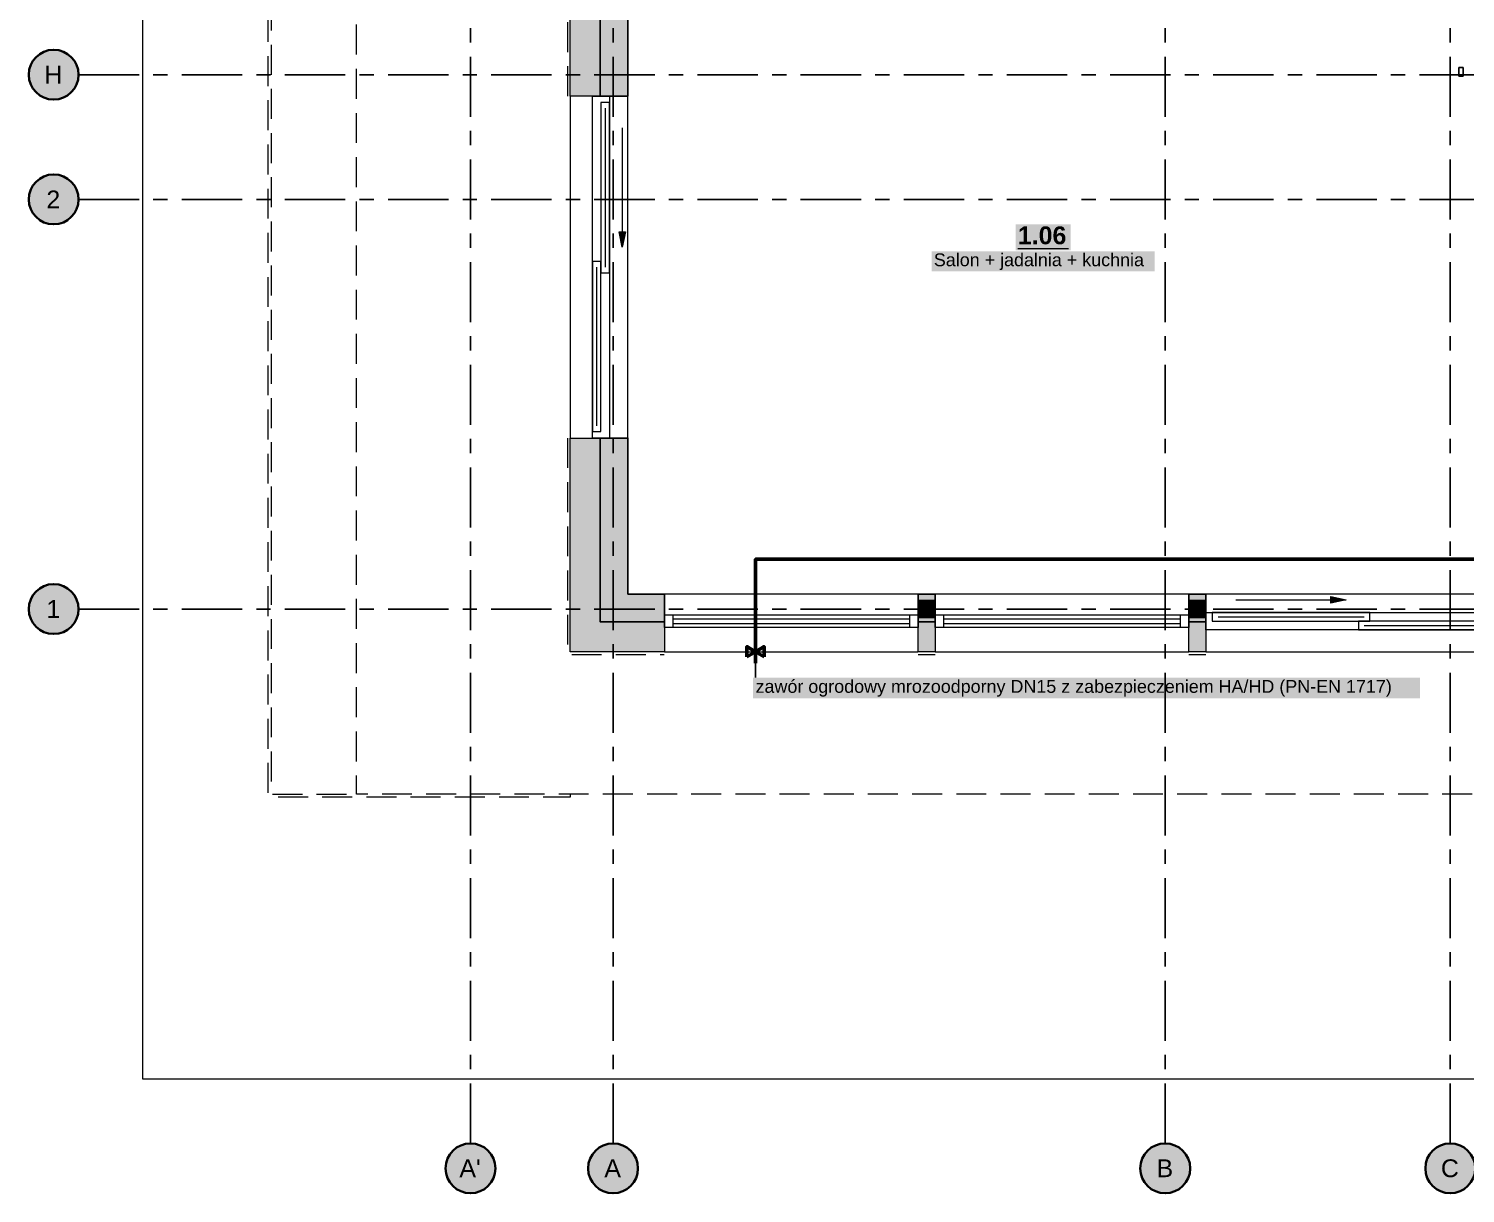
# Model space of a CAD drawing. Header units: metres. Extents: x -4.1 to 23.7, y -4.1 to 11.9.
# Drawn here: x -4.1 to 5.98, y -4.1 to 4.07 of the extents above; entities that cross this region are included whole.
import ezdxf

# ---------------------------------------------------------------- set-up
doc = ezdxf.new("R2010")
doc.units = ezdxf.units.M
doc.linetypes.add('KRESKOWA', pattern=[5.25, 4.2, -1.05])
doc.linetypes.add('PUNKTOWA', pattern=[10.5, 8.4, -1.05, 0, -1.05])
doc.layers.add('A-MASKA', color=7, linetype='Continuous', lineweight=18)
doc.layers.add('S-OPISY', color=2, linetype='Continuous', lineweight=25)
for name, color, linetype, lineweight, true_color in [('I-OSIE', 8, 'PUNKTOWA', 18, 0x7a7a7a), ('I-PODKLAD', 8, 'Continuous', 18, 0x9a9a9a), ('I-PODKLAD-SCIANY', 8, 'Continuous', 25, 0x6e6e6e), ('I-PODKLAD-WYPELN', 254, 'Continuous', 18, 0xe6e6e6), ('I-POMIESZCZENIA', 8, 'Continuous', 25, 0x4a4a4a), ('S-URZADZENIA', 2, 'Continuous', 35, 0x303030), ('S-WODA', 5, 'Continuous', 35, 0x0050c8)]:
    doc.layers.add(name, color=color, linetype=linetype, lineweight=lineweight, true_color=true_color)
doc.styles.add('PL_ARIAL', font='arial.ttf')
doc.styles.add('PL_ARIAL_B', font='arialbd.ttf')

msp = doc.modelspace()

# ---------------------------------------------------------------- hatches: boundary and pattern name
at = {"layer": 'A-MASKA', "true_color": 0xffffff}
for points in [[(2.826, 2.518), (3.21, 2.518), (3.21, 2.7), (2.826, 2.7)], [(2.236, 2.371), (3.8, 2.371), (3.8, 2.511), (2.236, 2.511)], [(0.983, -0.626), (5.663, -0.626), (5.663, -0.481), (0.983, -0.481)]]:
    msp.add_hatch(color=7, dxfattribs=at).paths.add_polyline_path(points)
at = {"layer": 'I-OSIE', "true_color": 0xffffff}
for points in [[(-3.75, 3.75), (-3.751, 3.773), (-3.756, 3.795), (-3.763, 3.817), (-3.773, 3.837), (-3.786, 3.857), (-3.801, 3.874), (-3.818, 3.889), (-3.837, 3.902), (-3.858, 3.912), (-3.88, 3.919), (-3.902, 3.924), (-3.925, 3.925), (-3.948, 3.924), (-3.97, 3.919), (-3.992, 3.912), (-4.013, 3.902), (-4.032, 3.889), (-4.049, 3.874), (-4.064, 3.857), (-4.077, 3.837), (-4.087, 3.817), (-4.094, 3.795), (-4.099, 3.773), (-4.1, 3.75), (-4.099, 3.727), (-4.094, 3.705), (-4.087, 3.683), (-4.077, 3.663), (-4.064, 3.643), (-4.049, 3.626), (-4.032, 3.611), (-4.013, 3.598), (-3.992, 3.588), (-3.97, 3.581), (-3.948, 3.576), (-3.925, 3.575), (-3.902, 3.576), (-3.88, 3.581), (-3.858, 3.588), (-3.837, 3.598), (-3.818, 3.611), (-3.801, 3.626), (-3.786, 3.643), (-3.773, 3.663), (-3.763, 3.683), (-3.756, 3.705), (-3.751, 3.727)], [(-3.75, 2.875), (-3.751, 2.898), (-3.756, 2.92), (-3.763, 2.942), (-3.773, 2.962), (-3.786, 2.982), (-3.801, 2.999), (-3.818, 3.014), (-3.837, 3.027), (-3.858, 3.037), (-3.88, 3.044), (-3.902, 3.049), (-3.925, 3.05), (-3.948, 3.049), (-3.97, 3.044), (-3.992, 3.037), (-4.013, 3.027), (-4.032, 3.014), (-4.049, 2.999), (-4.064, 2.982), (-4.077, 2.962), (-4.087, 2.942), (-4.094, 2.92), (-4.099, 2.898), (-4.1, 2.875), (-4.099, 2.852), (-4.094, 2.83), (-4.087, 2.808), (-4.077, 2.788), (-4.064, 2.768), (-4.049, 2.751), (-4.032, 2.736), (-4.013, 2.723), (-3.992, 2.713), (-3.97, 2.706), (-3.948, 2.701), (-3.925, 2.7), (-3.902, 2.701), (-3.88, 2.706), (-3.858, 2.713), (-3.837, 2.723), (-3.818, 2.736), (-3.801, 2.751), (-3.786, 2.768), (-3.773, 2.788), (-3.763, 2.808), (-3.756, 2.83), (-3.751, 2.852)], [(-3.75, 0), (-3.751, 0.023), (-3.756, 0.045), (-3.763, 0.067), (-3.773, 0.087), (-3.786, 0.107), (-3.801, 0.124), (-3.818, 0.139), (-3.837, 0.152), (-3.858, 0.162), (-3.88, 0.169), (-3.902, 0.174), (-3.925, 0.175), (-3.948, 0.174), (-3.97, 0.169), (-3.992, 0.162), (-4.013, 0.152), (-4.032, 0.139), (-4.049, 0.124), (-4.064, 0.107), (-4.077, 0.087), (-4.087, 0.067), (-4.094, 0.045), (-4.099, 0.023), (-4.1, 0), (-4.099, -0.023), (-4.094, -0.045), (-4.087, -0.067), (-4.077, -0.088), (-4.064, -0.107), (-4.049, -0.124), (-4.032, -0.139), (-4.013, -0.152), (-3.992, -0.162), (-3.97, -0.169), (-3.948, -0.174), (-3.925, -0.175), (-3.902, -0.174), (-3.88, -0.169), (-3.858, -0.162), (-3.837, -0.152), (-3.818, -0.139), (-3.801, -0.124), (-3.786, -0.107), (-3.773, -0.088), (-3.763, -0.067), (-3.756, -0.045), (-3.751, -0.023)], [(-0.825, -3.925), (-0.826, -3.902), (-0.831, -3.88), (-0.838, -3.858), (-0.848, -3.837), (-0.861, -3.818), (-0.876, -3.801), (-0.893, -3.786), (-0.913, -3.773), (-0.933, -3.763), (-0.955, -3.756), (-0.977, -3.751), (-1, -3.75), (-1.023, -3.751), (-1.045, -3.756), (-1.067, -3.763), (-1.088, -3.773), (-1.107, -3.786), (-1.124, -3.801), (-1.139, -3.818), (-1.152, -3.837), (-1.162, -3.858), (-1.169, -3.88), (-1.174, -3.902), (-1.175, -3.925), (-1.174, -3.948), (-1.169, -3.97), (-1.162, -3.992), (-1.152, -4.013), (-1.139, -4.032), (-1.124, -4.049), (-1.107, -4.064), (-1.088, -4.077), (-1.067, -4.087), (-1.045, -4.094), (-1.023, -4.099), (-1, -4.1), (-0.977, -4.099), (-0.955, -4.094), (-0.933, -4.087), (-0.913, -4.077), (-0.893, -4.064), (-0.876, -4.049), (-0.861, -4.032), (-0.848, -4.013), (-0.838, -3.992), (-0.831, -3.97), (-0.826, -3.948)], [(0.175, -3.925), (0.174, -3.902), (0.169, -3.88), (0.162, -3.858), (0.152, -3.837), (0.139, -3.818), (0.124, -3.801), (0.107, -3.786), (0.087, -3.773), (0.067, -3.763), (0.045, -3.756), (0.023, -3.751), (0, -3.75), (-0.023, -3.751), (-0.045, -3.756), (-0.067, -3.763), (-0.088, -3.773), (-0.107, -3.786), (-0.124, -3.801), (-0.139, -3.818), (-0.152, -3.837), (-0.162, -3.858), (-0.169, -3.88), (-0.174, -3.902), (-0.175, -3.925), (-0.174, -3.948), (-0.169, -3.97), (-0.162, -3.992), (-0.152, -4.013), (-0.139, -4.032), (-0.124, -4.049), (-0.107, -4.064), (-0.088, -4.077), (-0.067, -4.087), (-0.045, -4.094), (-0.023, -4.099), (0, -4.1), (0.023, -4.099), (0.045, -4.094), (0.067, -4.087), (0.087, -4.077), (0.107, -4.064), (0.124, -4.049), (0.139, -4.032), (0.152, -4.013), (0.162, -3.992), (0.169, -3.97), (0.174, -3.948)], [(4.05, -3.925), (4.049, -3.902), (4.044, -3.88), (4.037, -3.858), (4.027, -3.837), (4.014, -3.818), (3.999, -3.801), (3.982, -3.786), (3.962, -3.773), (3.942, -3.763), (3.92, -3.756), (3.898, -3.751), (3.875, -3.75), (3.852, -3.751), (3.83, -3.756), (3.808, -3.763), (3.788, -3.773), (3.768, -3.786), (3.751, -3.801), (3.736, -3.818), (3.723, -3.837), (3.713, -3.858), (3.706, -3.88), (3.701, -3.902), (3.7, -3.925), (3.701, -3.948), (3.706, -3.97), (3.713, -3.992), (3.723, -4.013), (3.736, -4.032), (3.751, -4.049), (3.768, -4.064), (3.788, -4.077), (3.808, -4.087), (3.83, -4.094), (3.852, -4.099), (3.875, -4.1), (3.898, -4.099), (3.92, -4.094), (3.942, -4.087), (3.962, -4.077), (3.982, -4.064), (3.999, -4.049), (4.014, -4.032), (4.027, -4.013), (4.037, -3.992), (4.044, -3.97), (4.049, -3.948)], [(6.05, -3.925), (6.049, -3.902), (6.044, -3.88), (6.037, -3.858), (6.027, -3.837), (6.014, -3.818), (5.999, -3.801), (5.982, -3.786), (5.962, -3.773), (5.942, -3.763), (5.92, -3.756), (5.898, -3.751), (5.875, -3.75), (5.852, -3.751), (5.83, -3.756), (5.808, -3.763), (5.787, -3.773), (5.768, -3.786), (5.751, -3.801), (5.736, -3.818), (5.723, -3.837), (5.713, -3.858), (5.706, -3.88), (5.701, -3.902), (5.7, -3.925), (5.701, -3.948), (5.706, -3.97), (5.713, -3.992), (5.723, -4.013), (5.736, -4.032), (5.751, -4.049), (5.768, -4.064), (5.787, -4.077), (5.808, -4.087), (5.83, -4.094), (5.852, -4.099), (5.875, -4.1), (5.898, -4.099), (5.92, -4.094), (5.942, -4.087), (5.962, -4.077), (5.982, -4.064), (5.999, -4.049), (6.014, -4.032), (6.027, -4.013), (6.037, -3.992), (6.044, -3.97), (6.049, -3.948)]]:
    msp.add_hatch(color=7, dxfattribs=at).paths.add_polyline_path(points)
at = {"layer": 'I-PODKLAD-WYPELN', "true_color": 0xe4e4e4}
for points in [[(3.77, 5.23), (3.77, 5.33), (3.965, 5.33), (3.98, 5.33), (3.98, 5.23), (4.2, 5.23), (4.2, 5.23), (4.2, 5.23), (4.2, 5.23), (4.2, 5.23), (4.2, 5.035), (4.2, 5.035), (4.2, 5.035), (4.2, 5.02), (4.2, 5.02), (4.2, 5.02), (0.105, 5.02), (0.105, 5.02), (0.105, 5.02), (0.105, 3.6), (0.105, 3.6), (0.105, 3.6), (-0.09, 3.6), (-0.09, 3.6), (-0.09, 3.6), (-0.09, 3.6), (-0.09, 3.6), (-0.3, 3.6), (-0.3, 3.6), (-0.3, 3.6), (-0.3, 5.8), (-0.3, 5.8), (-0.3, 5.8), (-0.09, 5.8), (-0.09, 5.8), (-0.09, 5.8), (-0.09, 5.8), (-0.09, 5.8), (0.105, 5.8), (0.105, 5.8), (0.105, 5.8), (0.105, 5.23), (0.105, 5.23), (0.105, 5.23), (0.105, 5.23), (0.105, 5.23)], [(2.14, -0.3), (2.14, -0.3), (2.14, -0.09), (2.14, -0.09), (2.14, -0.09), (2.14, -0.09), (2.14, -0.09), (2.14, -0.06), (2.14, -0.06), (2.14, -0.06), (2.14, -0.06), (2.14, 0.06), (2.14, 0.06), (2.14, 0.06), (2.14, 0.06), (2.14, 0.105), (2.14, 0.105), (2.14, 0.105), (2.26, 0.105), (2.26, 0.105), (2.26, 0.105), (2.26, 0.06), (2.26, 0.06), (2.26, 0.06), (2.26, 0.06), (2.26, -0.06), (2.26, -0.06), (2.26, -0.06), (2.26, -0.06), (2.26, -0.09), (2.26, -0.09), (2.26, -0.09), (2.26, -0.09), (2.26, -0.09), (2.26, -0.3), (2.26, -0.3), (2.26, -0.3), (2.14, -0.3)], [(4.04, -0.3), (4.04, -0.09), (4.04, -0.09), (4.04, -0.09), (4.04, -0.09), (4.04, -0.09), (4.04, -0.06), (4.04, -0.06), (4.04, -0.06), (4.04, -0.06), (4.04, 0.06), (4.04, 0.06), (4.04, 0.06), (4.04, 0.06), (4.04, 0.105), (4.04, 0.105), (4.04, 0.105), (4.16, 0.105), (4.16, 0.105), (4.16, 0.105), (4.16, 0.06), (4.16, 0.06), (4.16, 0.06), (4.16, 0.06), (4.16, -0.06), (4.16, -0.06), (4.16, -0.06), (4.16, -0.06), (4.16, -0.09), (4.16, -0.09), (4.16, -0.09), (4.16, -0.09), (4.16, -0.09), (4.16, -0.3), (4.16, -0.3), (4.16, -0.3), (4.04, -0.3), (4.04, -0.3)]]:
    msp.add_hatch(color=7, dxfattribs=at).paths.add_polyline_path(points)
at = {"layer": 'I-PODKLAD-WYPELN', "true_color": 0xcfcfcf}
for points in [[(0.065, 2.539), (0.042, 2.647), (0.088, 2.647)], [(2.26, -0.06), (2.14, -0.06), (2.14, 0.06), (2.26, 0.06)], [(4.04, -0.06), (4.04, 0.06), (4.16, 0.06), (4.16, -0.06)], [(5.144, 0.065), (5.037, 0.042), (5.037, 0.088)]]:
    msp.add_hatch(color=7, dxfattribs=at).paths.add_polyline_path(points)
at = {"layer": 'I-PODKLAD-WYPELN', "true_color": 0xe4e4e4}
h = msp.add_hatch(color=7, dxfattribs=at)
h.paths.add_polyline_path([(0.36, -0.09), (0.36, -0.09), (0.36, -0.09), (0.36, -0.09), (0.36, -0.3), (0.36, -0.3), (0.36, -0.3), (-0.3, -0.3), (-0.3, -0.3), (-0.3, -0.3), (-0.3, -0.3), (-0.3, -0.3), (-0.3, 1.2), (-0.3, 1.2), (-0.3, 1.2), (-0.09, 1.2), (-0.09, 1.2), (-0.09, 1.2), (-0.09, 1.2), (-0.09, 1.2), (0.105, 1.2), (0.105, 1.2), (0.105, 1.2), (0.105, 0.105), (0.105, 0.105), (0.105, 0.105), (0.105, 0.105), (0.105, 0.105), (0.36, 0.105), (0.36, 0.105), (0.36, 0.105), (0.36, -0.09)])
h.paths.add_polyline_path([(-0.09, -0.09), (-0.09, -0.09), (-0.09, -0.09), (-0.09, -0.09), (-0.09, -0.09), (-0.09, -0.09)], flags=0)
h.paths.add_polyline_path([(-0.09, 0.09), (-0.09, 0.09), (-0.09, 0.09), (-0.09, 0.09), (-0.09, 0.09)], flags=0)
at = {"layer": 'S-OPISY', "true_color": 0x000000}
msp.add_hatch(color=7, dxfattribs=at).paths.add_polyline_path([(1.018, -0.3), (1.017, -0.295), (1.015, -0.291), (1.012, -0.288), (1.009, -0.285), (1.005, -0.283), (1, -0.282), (0.995, -0.283), (0.991, -0.285), (0.988, -0.288), (0.985, -0.291), (0.983, -0.295), (0.983, -0.3), (0.983, -0.305), (0.985, -0.309), (0.988, -0.312), (0.991, -0.315), (0.995, -0.317), (1, -0.318), (1.005, -0.317), (1.009, -0.315), (1.012, -0.312), (1.015, -0.309), (1.017, -0.305)])

# ---------------------------------------------------------------- linework, layer by layer
at = {"layer": 'I-OSIE', "linetype": 'PUNKTOWA', "lineweight": 25, "ltscale": 0.050061, "flags": 128}
for points in [[(-1, -3.75), (-1, 11.914)], [(0, -3.75), (0, 11.914)], [(3.875, -3.75), (3.875, 11.914)], [(5.875, -3.75), (5.875, 11.914)]]:
    msp.add_lwpolyline(points, dxfattribs=at)
at = {"layer": 'I-OSIE', "linetype": 'PUNKTOWA', "lineweight": 25, "ltscale": 0.050447, "flags": 128}
for points in [[(-3.75, 3.75), (23.688, 3.75)], [(-3.75, 2.875), (23.688, 2.875)], [(-3.75, 0), (23.688, 0)]]:
    msp.add_lwpolyline(points, dxfattribs=at)
at = {"layer": 'I-OSIE', "linetype": 'Continuous', "lineweight": 35, "ltscale": 0.05}
for centre in [(-3.925, 3.75), (-3.925, 2.875), (-3.925, 0), (-1, -3.925), (0, -3.925), (3.875, -3.925), (5.875, -3.925)]:
    msp.add_circle(centre, 0.175, dxfattribs=at)
at = {"layer": 'I-PODKLAD', "linetype": 'KRESKOWA', "lineweight": 13, "ltscale": 0.05, "flags": 128}
for points in [[(-0.3, -1.3), (-0.3, -1.32), (-2.42, -1.32), (-2.42, 5.445), (-0.32, 5.445), (-0.32, 5.425), (-2.4, 5.425), (-2.4, -1.3), (-1.8, -1.3)], [(13.251, -0.32), (13.8, -0.32), (13.8, -1.3), (-1.8, -1.3), (-1.8, 5.125), (-0.32, 5.125), (-0.32, 3.6)], [(-0.32, 1.2), (-0.32, -0.32), (0.359, -0.32)], [(2.14, -0.32), (2.26, -0.32)], [(4.04, -0.32), (4.16, -0.32)]]:
    msp.add_lwpolyline(points, dxfattribs=at)
at = {"layer": 'I-PODKLAD', "lineweight": 13, "ltscale": 0.05}
for points in [[(12.3, -0.3), (12.3, -3.3), (-3.3, -3.3), (-3.3, 5.125), (-0.3, 5.125)], [(-0.3, 3.599), (-0.3, 1.2)], [(0.105, 1.2), (0.105, 3.599)], [(2.139, 0.105), (0.36, 0.105)], [(4.04, 0.105), (2.26, 0.105)], [(6.38, 0.105), (4.16, 0.105)], [(0.36, -0.3), (2.139, -0.3)], [(2.26, -0.3), (4.04, -0.3)], [(4.16, -0.3), (6.38, -0.3)]]:
    msp.add_lwpolyline(points, dxfattribs=at)
at = {"layer": 'I-PODKLAD', "lineweight": 18, "ltscale": 0.05}
for points in [[(-0.025, 3.6), (-0.025, 1.2), (-0.145, 1.2), (-0.145, 3.6)], [(-0.085, 3.555), (-0.085, 2.36), (-0.025, 2.36), (-0.025, 3.555)], [(0.065, 2.539), (0.042, 2.647), (0.088, 2.647)], [(-0.145, 2.44), (-0.145, 1.245), (-0.085, 1.245), (-0.085, 2.44)], [(5.144, 0.065), (5.037, 0.042), (5.037, 0.088)], [(0.36, -0.04), (2.14, -0.04), (2.14, -0.13), (0.36, -0.13)], [(2.26, -0.04), (4.04, -0.04), (4.04, -0.13), (2.26, -0.13)], [(4.16, -0.025), (6.38, -0.025), (6.38, -0.145), (4.16, -0.145)], [(4.205, -0.085), (5.31, -0.085), (5.31, -0.025), (4.205, -0.025)], [(5.23, -0.145), (6.335, -0.145), (6.335, -0.085), (5.23, -0.085)]]:
    msp.add_lwpolyline(points, close=True, dxfattribs=at)
for points in [[(-0.055, 3.515), (-0.055, 2.4)], [(0.065, 3.376), (0.065, 2.539)], [(-0.115, 2.4), (-0.115, 1.285)], [(4.371, 0.065), (5.144, 0.065)], [(0.42, -0.04), (0.42, -0.13)], [(0.42, -0.069), (2.08, -0.069)], [(2.08, -0.04), (2.08, -0.13)], [(2.32, -0.04), (2.32, -0.13)], [(2.32, -0.069), (3.98, -0.069)], [(3.98, -0.04), (3.98, -0.13)], [(4.245, -0.055), (5.27, -0.055)], [(0.42, -0.101), (2.08, -0.101)], [(2.32, -0.101), (3.98, -0.101)], [(5.27, -0.115), (6.295, -0.115)]]:
    msp.add_lwpolyline(points, dxfattribs=at)
at = {"layer": 'I-PODKLAD-SCIANY', "lineweight": 13, "ltscale": 0.05}
for points in [[(-0.3, 5.8), (-0.3, 5.8), (-0.09, 5.8), (-0.09, 5.8), (-0.09, 5.8), (-0.09, 3.6), (-0.09, 3.6), (-0.09, 3.6), (-0.09, 3.6), (-0.3, 3.6), (-0.3, 3.6), (-0.3, 3.6), (-0.3, 3.6), (-0.3, 5.8)], [(-0.3, -0.3), (-0.3, 1.2), (-0.3, 1.2), (-0.3, 1.2), (-0.3, 1.2), (-0.09, 1.2), (-0.09, 1.2), (-0.09, 1.2), (-0.09, 1.2), (-0.09, -0.09), (-0.09, -0.09), (-0.09, -0.09), (-0.09, -0.09), (-0.09, -0.09), (-0.09, -0.09), (-0.09, -0.09), (-0.09, -0.09), (-0.09, -0.09), (-0.09, -0.09), (-0.09, -0.09), (-0.09, -0.09), (-0.09, -0.09), (-0.09, -0.09), (-0.09, -0.09), (-0.09, -0.09), (-0.09, -0.09), (0.36, -0.09), (0.36, -0.09), (0.36, -0.09), (0.36, -0.09), (0.36, -0.3), (0.36, -0.3), (0.36, -0.3), (0.36, -0.3), (-0.3, -0.3), (-0.3, -0.3)], [(2.14, -0.3), (2.14, -0.3), (2.14, -0.3), (2.14, -0.09), (2.14, -0.09), (2.14, -0.09), (2.14, -0.09), (2.26, -0.09), (2.26, -0.09), (2.26, -0.09), (2.26, -0.09), (2.26, -0.09), (2.26, -0.3), (2.26, -0.3), (2.26, -0.3), (2.26, -0.3), (2.14, -0.3)], [(4.04, -0.09), (4.04, -0.09), (4.04, -0.09), (4.16, -0.09), (4.16, -0.09), (4.16, -0.09), (4.16, -0.09), (4.16, -0.3), (4.16, -0.3), (4.16, -0.3), (4.16, -0.3), (4.04, -0.3), (4.04, -0.3), (4.04, -0.3)]]:
    msp.add_lwpolyline(points, close=True, dxfattribs=at)
at = {"layer": 'I-PODKLAD-SCIANY', "lineweight": 25, "ltscale": 0.05}
msp.add_lwpolyline([(0.105, 5.02), (0.105, 3.6), (0.105, 3.6), (0.105, 3.6), (0.105, 3.6), (-0.09, 3.6), (-0.09, 3.6), (-0.09, 3.6), (-0.09, 3.6), (-0.09, 5.8)], dxfattribs=at)
for points in [[(5.935, 3.8), (5.935, 3.74), (5.965, 3.74), (5.965, 3.8)], [(-0.09, 0.09), (-0.09, 0.09), (-0.09, 1.2), (-0.09, 1.2), (-0.09, 1.2), (-0.09, 1.2), (0.105, 1.2), (0.105, 1.2), (0.105, 1.2), (0.105, 1.2), (0.105, 0.105), (0.105, 0.105), (0.105, 0.105), (0.105, 0.105), (0.105, 0.105), (0.105, 0.105), (0.105, 0.105), (0.105, 0.105), (0.105, 0.105), (0.105, 0.105), (0.105, 0.105), (0.105, 0.105), (0.105, 0.105), (0.105, 0.105), (0.105, 0.105), (0.105, 0.105), (0.105, 0.105), (0.36, 0.105), (0.36, 0.105), (0.36, 0.105), (0.36, 0.105), (0.36, -0.09), (0.36, -0.09), (0.36, -0.09), (0.36, -0.09), (-0.09, -0.09), (-0.09, -0.09), (-0.09, -0.09), (-0.09, -0.09), (-0.09, 0.09), (-0.09, 0.09)], [(2.14, 0.06), (2.14, 0.06), (2.14, 0.06), (2.14, 0.105), (2.14, 0.105), (2.14, 0.105), (2.14, 0.105), (2.26, 0.105), (2.26, 0.105), (2.26, 0.105), (2.26, 0.105), (2.26, 0.06), (2.26, 0.06), (2.26, 0.06), (2.26, 0.06), (2.14, 0.06)], [(4.04, 0.105), (4.04, 0.105), (4.04, 0.105), (4.16, 0.105), (4.16, 0.105), (4.16, 0.105), (4.16, 0.06), (4.16, 0.06), (4.16, 0.06), (4.04, 0.06), (4.04, 0.06), (4.04, 0.06)], [(2.14, 0.06), (2.14, 0.06), (2.14, 0.06), (2.26, 0.06), (2.26, 0.06), (2.26, 0.06), (2.26, -0.06), (2.26, -0.06), (2.26, -0.06), (2.14, -0.06), (2.14, -0.06), (2.14, -0.06)], [(4.04, -0.06), (4.04, -0.06), (4.04, 0.06), (4.04, 0.06), (4.04, 0.06), (4.16, 0.06), (4.16, 0.06), (4.16, 0.06), (4.16, -0.06), (4.16, -0.06), (4.16, -0.06), (4.04, -0.06)], [(2.14, -0.09), (2.14, -0.09), (2.14, -0.09), (2.14, -0.06), (2.14, -0.06), (2.14, -0.06), (2.14, -0.06), (2.26, -0.06), (2.26, -0.06), (2.26, -0.06), (2.26, -0.06), (2.26, -0.09), (2.26, -0.09), (2.26, -0.09), (2.26, -0.09), (2.14, -0.09)], [(4.04, -0.06), (4.04, -0.06), (4.04, -0.06), (4.16, -0.06), (4.16, -0.06), (4.16, -0.06), (4.16, -0.09), (4.16, -0.09), (4.16, -0.09), (4.04, -0.09), (4.04, -0.09), (4.04, -0.09)]]:
    msp.add_lwpolyline(points, close=True, dxfattribs=at)
at = {"layer": 'I-POMIESZCZENIA', "lineweight": 18, "ltscale": 0.05}
msp.add_lwpolyline([(2.841, 2.53), (3.195, 2.53)], dxfattribs=at)
at = {"layer": 'S-OPISY', "lineweight": 25, "ltscale": 0.05}
msp.add_lwpolyline([(1, -0.3), (1, -0.48)], dxfattribs=at)
at = {"layer": 'S-URZADZENIA', "lineweight": 50, "ltscale": 0.05}
for points in [[(0.94, -0.336), (0.94, -0.264), (1, -0.3)], [(1.06, -0.336), (1.06, -0.264), (1, -0.3)]]:
    msp.add_lwpolyline(points, close=True, dxfattribs=at)
at = {"layer": 'S-WODA', "lineweight": 50, "ltscale": 0.05}
msp.add_lwpolyline([(17.72, 1.2), (17.72, 0.35), (1, 0.35), (1, -0.38)], dxfattribs=at)

# ---------------------------------------------------------------- texts
at = {"layer": 'I-OSIE', "style": 'PL_ARIAL'}
for s, p in [('H', (-3.991, 3.688)), ('2', (-3.976, 2.812)), ('1', (-3.976, -0.062)), ("A'", (-1.078, -3.987)), ('A', (-0.061, -3.987)), ('B', (3.814, -3.987)), ('C', (5.809, -3.987))]:
    msp.add_text(s, height=0.125, dxfattribs=at).set_placement(p)
at = {"layer": 'I-POMIESZCZENIA'}
for s, height, style, p in [('1.06', 0.125, 'PL_ARIAL_B', (2.841, 2.56)), ('Salon + jadalnia + kuchnia', 0.09, 'PL_ARIAL', (2.251, 2.406))]:
    msp.add_text(s, height=height, dxfattribs=dict(at, style=style)).set_placement(p)
at = {"layer": 'S-OPISY', "style": 'PL_ARIAL'}
msp.add_text('zawór ogrodowy mrozoodporny DN15 z zabezpieczeniem HA/HD (PN-EN 1717)', height=0.09, dxfattribs=at).set_placement((1, -0.588))

doc.saveas('drawing.dxf')
